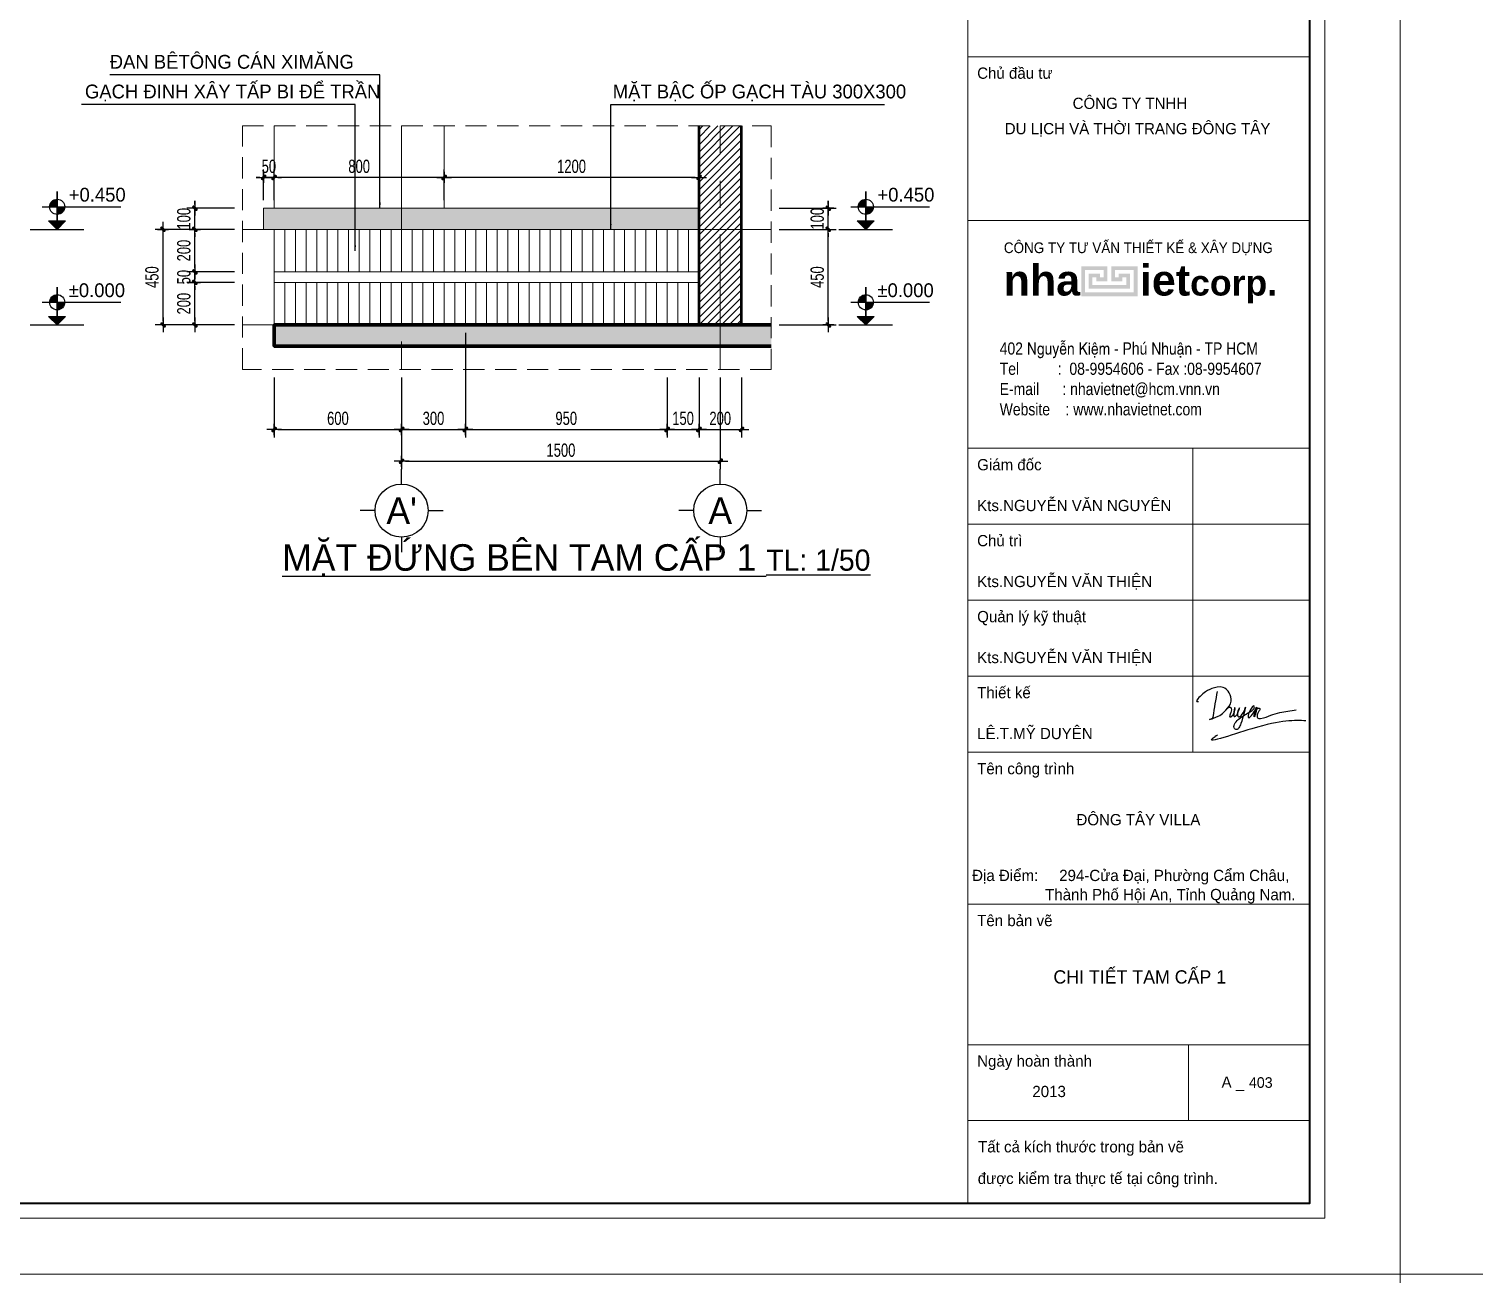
# Model space of a CAD drawing. Header units: inches. Extents: x 88947 to 296847, y 35049 to 161062.
# Drawn here: x 216142 to 222946, y 77053 to 82919 of the extents above; entities that cross this region are included whole.
import ezdxf
from ezdxf.enums import TextEntityAlignment as Align

# ---------------------------------------------------------------- set-up
doc = ezdxf.new("R2010")
doc.units = ezdxf.units.IN
doc.header["$MEASUREMENT"] = 0
doc.header["$PDMODE"] = 1
for name, pattern in [('ACAD_ISO03W100', [30, 12, -18]), ('CENTER', [50.8, 31.75, -6.35, 6.35, -6.35]), ('DASHED', [0.75, 0.5, -0.25])]:
    doc.linetypes.add(name, pattern=pattern)
doc.layers.add('$AUDIT_BAD_LAYER1', color=7, linetype='Continuous')
doc.layers.add('text', color=2, linetype='Continuous')
for name, color, linetype, lineweight in [('0.15', 175, 'Continuous', 20), ('0.4', 1, 'Continuous', 30), ('A-Dims', 145, 'Continuous', 25), ('A-Text', 30, 'Continuous', 9), ('A-Wall', 2, 'Continuous', 35), ('DIM', 7, 'Continuous', 25), ('GHICHU', 40, 'Continuous', 18), ('HACTH', 8, 'Continuous', 5), ('HATCH', 8, 'Continuous', 5), ('KHUNG 1', 6, 'Continuous', 70), ('KHUNG 2', 144, 'Continuous', 18), ('NETMANH', 192, 'Continuous', 18), ('netthay', 254, 'Continuous', 25), ('THAY', 3, 'Continuous', 18), ('TRUC', 252, 'ACAD_ISO03W100', 13), ('TUONG', 4, 'Continuous', 50)]:
    doc.layers.add(name, color=color, linetype=linetype, lineweight=lineweight)
doc.styles.add('FRANKO', font='VFRANKO.TTF')
doc.styles.add('KHUNGTEN', font='VHELVEB.TTF')
doc.styles.add('TEXT', font='VHELVCN.TTF')
doc.styles.add('VHELVEN', font='VHELVEN.TTF')
doc.styles.add('VNI-HELVE-CONDENSE', font='VNARIAL.TTF', dxfattribs={"width": 0.7})
doc.dimstyles.new('TAS-50', dxfattribs={"dimscale": 25, "dimtxt": 2.5, "dimasz": 0.7, "dimexe": 1.5, "dimexo": 1.5, "dimgap": 0.8, "dimtad": 1, "dimdec": 0, "dimzin": 3, "dimdsep": 46, "dimtxsty": 'VNI-HELVE-CONDENSE', "dimblk": 'TICK', "dimcen": 2.5, "dimclrt": 71, "dimazin": 2, "dimtfac": 0.75, "dimtdec": 0, "dimtix": 1, "dimtmove": 2, "dimatfit": 2, "dimldrblk": 'TICK123', "dimfxl": 1.5, "dimtolj": 1, "dimtzin": 0, "dimarcsym": 0})
doc.dimstyles.new('TL 50', dxfattribs={"dimscale": 50, "dimtxt": 1.25, "dimasz": 0.5, "dimexe": 1, "dimexo": 1, "dimgap": 0.5, "dimtad": 1, "dimdec": 0, "dimzin": 3, "dimdsep": 46, "dimtxsty": 'VNI-HELVE-CONDENSE', "dimblk": 'DOT', "dimcen": 2, "dimclrt": 7, "dimazin": 2, "dimtfac": 0.75, "dimtdec": 0, "dimtix": 1, "dimtmove": 2, "dimatfit": 2, "dimfxl": 1.5, "dimtolj": 1, "dimtzin": 0, "dimarcsym": 0})

# ---------------------------------------------------------------- blocks, each defined once
blk = doc.blocks.new('A$C22DF5D2D')
for points in [[(-10, 1159), (-123, 479), (-148, 421), (-212, 409), (-104, 451), (219, 660), (363, 901), (147, 1267), (-150, 1235), (-388, 1094), (-537, 889), (-506, 892)], [(255, 700), (290, 728), (339, 743), (363, 705), (341, 552), (331, 483), (357, 485), (464, 729), (431, 561), (448, 495), (513, 535), (530, 566), (588, 726), (535, 529), (559, 486), (639, 526), (747, 742), (622, 304), (565, 189), (507, 143), (444, 188), (443, 257), (521, 382), (803, 578), (926, 655), (981, 729), (981, 766), (870, 665), (831, 456), (904, 515), (1051, 736), (976, 480), (1094, 717), (1127, 703), (1105, 634), (1056, 499), (1066, 460), (1148, 442), (1421, 530), (1656, 597), (2094, 666)], [(2356, 378), (916, 165), (-61, -39), (0, 0), (-61, -39)]]:
    blk.add_spline(points, degree=3)
blk = doc.blocks.new('khung ten')
at = {"layer": '0.4'}
h = blk.add_hatch(color=256, dxfattribs=at)
h.paths.add_polyline_path([(303108, -206615), (302758, -206615), (302758, -207015), (303508, -207015), (303508, -206615), (303158, -206615), (303158, -206815), (303308, -206815), (303308, -206765), (303358, -206765), (303358, -206865), (302908, -206865), (302908, -206765), (302958, -206765), (302958, -206815), (303108, -206815)])
h.paths.add_polyline_path([(303058, -206665), (303058, -206765), (303008, -206765), (303008, -206715), (302858, -206715), (302858, -206915), (303408, -206915), (303408, -206715), (303258, -206715), (303258, -206765), (303208, -206765), (303208, -206665), (303458, -206665), (303458, -206965), (302808, -206965), (302808, -206665)], flags=16)
at = {"layer": '0.15', "ltscale": 0.7}
blk.add_line((301249, -213090), (305804, -213090), dxfattribs=at)
at = {"layer": 'A-Wall', "ltscale": 0.7}
blk.add_lwpolyline([(267204, -219099), (305804, -219099), (305804, -190799), (267204, -190799)], close=True, dxfattribs=at)
at = {"layer": 'KHUNG 2', "ltscale": 0.7}
for p, q in [((301249, -219099), (301249, -190799)), ((301249, -203826), (305804, -203826)), ((301249, -206004), (305804, -206004)), ((301249, -209041), (305804, -209041)), ((304246, -213090), (304246, -209041)), ((301249, -210053), (305804, -210053)), ((301249, -211065), (305804, -211065)), ((301249, -212078), (305804, -212078)), ((301249, -213090), (305804, -213090)), ((301249, -215115), (305804, -215115)), ((301249, -216986), (305804, -216986)), ((304185, -217998), (304185, -216986)), ((301249, -217998), (305804, -217998))]:
    blk.add_line(p, q, dxfattribs=at)
blk.add_lwpolyline([(267004, -219299), (306004, -219299), (306004, -190599), (267004, -190599)], close=True, dxfattribs=at)
at = {"layer": 'NETMANH', "ltscale": 0.7}
blk.add_lwpolyline([(265004, -220042), (307004, -220042), (307004, -190342), (265004, -190342)], close=True, dxfattribs=at)
at = {"layer": 'text', "linetype": 'Continuous', "xscale": 0.5, "yscale": 0.5, "zscale": 0.5}
blk.add_blockref('A$C22DF5D2D', (304573, -212860), dxfattribs=at)
at = {"layer": '$AUDIT_BAD_LAYER1', "color": 2, "linetype": 'Continuous', "style": 'KHUNGTEN', "width": 0.9}
blk.add_text('COÂNG TY TÖ VAÁN THIEÁT KEÁ & XAÂY DÖÏNG', height=142.53, dxfattribs=at).set_placement((303519, -206369), align=Align.MIDDLE_CENTER)
at = {"layer": '$AUDIT_BAD_LAYER1', "color": 2, "linetype": 'Continuous', "insert": (301673, -207630), "char_height": 161.97, "width": 6102.51, "attachment_point": 1, "style": 'KHUNGTEN'}
blk.add_mtext('{\\fVNI-Helve-Condense|b0|i0|c0|p2;402 Nguyeãn Kieäm - Phuù Nhuaän - TP HCM \\PTel          :  08-9954606 - Fax :08-9954607\\PE-mail      : nhavietnet@hcm.vnn.vn\\PWebsite    : www.nhavietnet.com}', dxfattribs=at)
at = {"layer": 'text', "linetype": 'Continuous', "style": 'FRANKO'}
for s, p in [('Chuû ñaàu tö', (301373, -204118)), ('COÂNG TY TNHH ', (302644, -204520)), ('DU LÒCH VAØ THÔØI TRANG ÑOÂNG TAÂY', (301740, -204857)), ('Giaùm ñoác', (301373, -209334)), ('Kts.NGUYEÃN VAÊN NGUYEÂN', (301373, -209878)), ('Chuû trì', (301373, -210346)), ('Kts.NGUYEÃN VAÊN THIEÄN', (301373, -210890)), ('Quaûn lyù kyõ thuaät', (301373, -211358)), ('Kts.NGUYEÃN VAÊN THIEÄN', (301373, -211903)), ('Thieát keá', (301373, -212370)), ('LEÂ.T.MYÕ DUYEÂN', (301373, -212915)), ('Teân coâng trình', (301373, -213383)), ('ÑOÂNG TAÂY VILLA', (302695, -214063)), ('Ñòa Ñieåm:     294-Cöûa Ñaïi, Phöôøng Caåm Chaâu, ', (301306, -214806)), ('Thaønh Phoá Hoäi An, Tænh Quaûng Nam.', (302278, -215061)), ('Teân baûn veõ ', (301373, -215407)), ('Ngaøy hoaøn thaønh', (301373, -217278)), ('A _ ', (304627, -217560)), ('2013', (302108, -217684)), ('Taát caû kích thöôùc trong baûn veõ ', (301385, -218421)), ('ñöôïc kieåm tra thöïc teá taïi coâng trình.', (301381, -218842))]:
    blk.add_text(s, height=150, dxfattribs=at).set_placement(p)
at = {"layer": 'text', "linetype": 'Continuous', "insert": (303546, -206852), "char_height": 410.12, "width": 9417.44, "attachment_point": 5, "style": 'KHUNGTEN'}
blk.add_mtext('{\\fVNI-Helve|b1|i0|c0|p2;nha     iet\\H0.8274x;corp.}', dxfattribs=at)
blk = doc.blocks.new('A$C688775B1')
h = blk.add_hatch(color=256)
h.paths.add_polyline_path([(332, 278), (332, 372, 0.414214), (239, 278)])
h.paths.add_polyline_path([(332, 278), (332, 185, 0.414214), (426, 278)])
h = blk.add_hatch(color=256)
h.paths.add_polyline_path([(434, 104), (330, 104), (330, 0)])
h.paths.add_polyline_path([(330, 104), (226, 104), (330, 0)])
for p, q in [((332, 465), (330, 0)), ((330, 0), (332, 465)), ((145, 278), (1114, 278)), ((0, 0), (660, 0)), ((330, 0), (226, 104)), ((226, 104), (434, 104)), ((330, 0), (434, 104))]:
    blk.add_line(p, q)
blk.add_circle((332, 278), 93.5)
at = {"style": 'TEXT'}
blk.add_attdef('CAO ÑOÄ', (474, 342), '', height=170, dxfattribs=at)
blk = doc.blocks.new('TICK')
at = {"layer": 'A-Dims', "color": 1}
for p, q in [((-2, 0), (2, 0)), ((0, 1.5), (0, -1.5))]:
    blk.add_line(p, q, dxfattribs=at)
at = {"layer": 'A-Dims', "color": 1, "const_width": 0.788}
blk.add_lwpolyline([(-0.33, -0.35), (0.38, 0.38)], dxfattribs=at)
at = {"layer": 'A-Dims', "color": 1, "const_width": 0.394}
for points in [[(0.24, 0.52, -0.414214), (0.52, 0.52, -1)], [(0.52, 0.52, -0.414214), (0.52, 0.24, -1)], [(-0.47, -0.21, 0.414214), (-0.47, -0.49, 1)], [(-0.47, -0.49, 0.414214), (-0.19, -0.49, 1)]]:
    blk.add_lwpolyline(points, format="xyb", dxfattribs=at)
blk = doc.blocks.new('*D1758')
at = {"layer": 'Defpoints', "color": 0}
for p in [(217296.6, 81314.7), (217896.6, 81314.7), (217896.6, 81032.2)]:
    blk.add_point(p, dxfattribs=at)
at = {"layer": 'DIM', "color": 0, "lineweight": -2}
for p, q in [((217296.6, 81277.2), (217296.6, 80994.7)), ((217896.6, 81277.2), (217896.6, 80994.7)), ((217314.1, 81032.2), (217879.1, 81032.2))]:
    blk.add_line(p, q, dxfattribs=at)
at = {"layer": 'DIM', "color": 0, "lineweight": -2, "xscale": 17.5, "yscale": 17.5, "zscale": 17.5, "rotation": 180}
blk.add_blockref('TICK', (217296.6, 81032.2), dxfattribs=at)
at = {"layer": 'DIM', "color": 0, "lineweight": -2, "xscale": 17.5, "yscale": 17.5, "zscale": 17.5}
blk.add_blockref('TICK', (217896.6, 81032.2), dxfattribs=at)
at = {"layer": 'DIM', "color": 71, "insert": (217596.6, 81084.1), "char_height": 62.5, "attachment_point": 5, "style": 'VNI-HELVE-CONDENSE'}
blk.add_mtext('\\A1;600', dxfattribs=at)
blk = doc.blocks.new('TICK123')
at = {"layer": 'A-Dims', "color": 1}
blk.add_lwpolyline([(0.05, 0, 0, 0.84, 0), (-2.11, 0, 8.4, 8.4, 0)], format="xyseb", dxfattribs=at)
blk = doc.blocks.new('*D1759')
at = {"layer": 'Defpoints', "color": 0}
for p in [(218196.6, 81524.7), (219146.6, 81314.7), (219146.6, 81032.2)]:
    blk.add_point(p, dxfattribs=at)
at = {"layer": 'DIM', "color": 0, "lineweight": -2}
for p, q in [((218196.6, 81487.2), (218196.6, 80994.7)), ((219146.6, 81277.2), (219146.6, 80994.7)), ((218214.1, 81032.2), (219129.1, 81032.2))]:
    blk.add_line(p, q, dxfattribs=at)
at = {"layer": 'DIM', "color": 0, "lineweight": -2, "xscale": 17.5, "yscale": 17.5, "zscale": 17.5, "rotation": 180}
blk.add_blockref('TICK', (218196.6, 81032.2), dxfattribs=at)
at = {"layer": 'DIM', "color": 0, "lineweight": -2, "xscale": 17.5, "yscale": 17.5, "zscale": 17.5}
blk.add_blockref('TICK', (219146.6, 81032.2), dxfattribs=at)
at = {"layer": 'DIM', "color": 71, "insert": (218671.6, 81084.1), "char_height": 62.5, "attachment_point": 5, "style": 'VNI-HELVE-CONDENSE'}
blk.add_mtext('\\A1;950', dxfattribs=at)
blk = doc.blocks.new('*D1761')
at = {"layer": 'Defpoints', "color": 0}
for p in [(219146.6, 81314.7), (219296.6, 81314.7), (219296.6, 81032.2)]:
    blk.add_point(p, dxfattribs=at)
at = {"layer": 'DIM', "color": 0, "lineweight": -2}
for p, q in [((219146.6, 81277.2), (219146.6, 80994.7)), ((219296.6, 81277.2), (219296.6, 80994.7)), ((219164.1, 81032.2), (219279.1, 81032.2))]:
    blk.add_line(p, q, dxfattribs=at)
at = {"layer": 'DIM', "color": 0, "lineweight": -2, "xscale": 17.5, "yscale": 17.5, "zscale": 17.5, "rotation": 180}
blk.add_blockref('TICK', (219146.6, 81032.2), dxfattribs=at)
at = {"layer": 'DIM', "color": 0, "lineweight": -2, "xscale": 17.5, "yscale": 17.5, "zscale": 17.5}
blk.add_blockref('TICK', (219296.6, 81032.2), dxfattribs=at)
at = {"layer": 'DIM', "color": 71, "insert": (219221.6, 81084.1), "char_height": 62.5, "attachment_point": 5, "style": 'VNI-HELVE-CONDENSE'}
blk.add_mtext('\\A1;150', dxfattribs=at)
blk = doc.blocks.new('*D1762')
at = {"layer": 'Defpoints', "color": 0}
for p in [(219296.6, 81314.7), (219496.6, 81314.7), (219496.6, 81032.2)]:
    blk.add_point(p, dxfattribs=at)
at = {"layer": 'DIM', "color": 0, "lineweight": -2}
for p, q in [((219296.6, 81277.2), (219296.6, 80994.7)), ((219496.6, 81277.2), (219496.6, 80994.7)), ((219314.1, 81032.2), (219479.1, 81032.2))]:
    blk.add_line(p, q, dxfattribs=at)
at = {"layer": 'DIM', "color": 0, "lineweight": -2, "xscale": 17.5, "yscale": 17.5, "zscale": 17.5, "rotation": 180}
blk.add_blockref('TICK', (219296.6, 81032.2), dxfattribs=at)
at = {"layer": 'DIM', "color": 0, "lineweight": -2, "xscale": 17.5, "yscale": 17.5, "zscale": 17.5}
blk.add_blockref('TICK', (219496.6, 81032.2), dxfattribs=at)
at = {"layer": 'DIM', "color": 71, "insert": (219396.6, 81084.1), "char_height": 62.5, "attachment_point": 5, "style": 'VNI-HELVE-CONDENSE'}
blk.add_mtext('\\A1;200', dxfattribs=at)
blk = doc.blocks.new('*D1763')
at = {"layer": 'Defpoints', "color": 0}
for p in [(217896.6, 81314.7), (219396.6, 81314.7), (219396.6, 80882.2)]:
    blk.add_point(p, dxfattribs=at)
at = {"layer": 'DIM', "color": 0, "lineweight": -2}
for p, q in [((217896.6, 81277.2), (217896.6, 80844.7)), ((219396.6, 81277.2), (219396.6, 80844.7)), ((217914.1, 80882.2), (219379.1, 80882.2))]:
    blk.add_line(p, q, dxfattribs=at)
at = {"layer": 'DIM', "color": 0, "lineweight": -2, "xscale": 17.5, "yscale": 17.5, "zscale": 17.5, "rotation": 180}
blk.add_blockref('TICK', (217896.6, 80882.2), dxfattribs=at)
at = {"layer": 'DIM', "color": 0, "lineweight": -2, "xscale": 17.5, "yscale": 17.5, "zscale": 17.5}
blk.add_blockref('TICK', (219396.6, 80882.2), dxfattribs=at)
at = {"layer": 'DIM', "color": 71, "insert": (218646.6, 80934.1), "char_height": 62.5, "attachment_point": 5, "style": 'VNI-HELVE-CONDENSE'}
blk.add_mtext('\\A1;1500', dxfattribs=at)
blk = doc.blocks.new('TRUCCOT')
for p, q in [((0, -140), (0, 0)), ((-250, -390), (-390, -390)), ((250, -390), (390, -390)), ((0, -640), (0, -780))]:
    blk.add_line(p, q)
blk.add_circle((0, -390), 250)
at = {"layer": 'GHICHU', "style": 'VHELVEN'}
blk.add_attdef('TRUC', text='', height=280, dxfattribs=at).set_placement((0, -390), align=Align.MIDDLE_CENTER)
blk = doc.blocks.new('*D1764')
at = {"layer": 'Defpoints', "color": 0}
for p in [(219636.9, 81974.7), (219905.4, 81974.7), (219636.9, 81524.7)]:
    blk.add_point(p, dxfattribs=at)
at = {"layer": 'DIM', "color": 0, "lineweight": -2}
for p, q in [((219674.4, 81974.7), (219942.9, 81974.7)), ((219905.4, 81542.2), (219905.4, 81957.2)), ((219674.4, 81524.7), (219942.9, 81524.7))]:
    blk.add_line(p, q, dxfattribs=at)
at = {"layer": 'DIM', "color": 0, "lineweight": -2, "xscale": 17.5, "yscale": 17.5, "zscale": 17.5}
for p, rotation in [((219905.4, 81974.7), 90), ((219905.4, 81524.7), 270)]:
    blk.add_blockref('TICK', p, dxfattribs=dict(at, rotation=rotation))
at = {"layer": 'DIM', "color": 71, "insert": (219853.5, 81749.7), "char_height": 62.5, "attachment_point": 5, "rotation": 90, "style": 'VNI-HELVE-CONDENSE'}
blk.add_mtext('\\A1;450', dxfattribs=at)
blk = doc.blocks.new('*D1765')
at = {"layer": 'Defpoints', "color": 0}
for p in [(219636.9, 82074.7), (219905.4, 82074.7), (219636.9, 81974.7)]:
    blk.add_point(p, dxfattribs=at)
at = {"layer": 'DIM', "color": 0, "lineweight": -2}
for p, q in [((219674.4, 82074.7), (219942.9, 82074.7)), ((219905.4, 82092.2), (219905.4, 82109.7)), ((219905.4, 81974.7), (219905.4, 82074.7)), ((219674.4, 81974.7), (219942.9, 81974.7)), ((219905.4, 81957.2), (219905.4, 81939.7))]:
    blk.add_line(p, q, dxfattribs=at)
at = {"layer": 'DIM', "color": 0, "lineweight": -2, "xscale": 17.5, "yscale": 17.5, "zscale": 17.5}
for p, rotation in [((219905.4, 82074.7), 270), ((219905.4, 81974.7), 90)]:
    blk.add_blockref('TICK', p, dxfattribs=dict(at, rotation=rotation))
at = {"layer": 'DIM', "color": 71, "insert": (219853.5, 82024.7), "char_height": 62.5, "attachment_point": 5, "rotation": 90, "style": 'VNI-HELVE-CONDENSE'}
blk.add_mtext('\\A1;100', dxfattribs=at)
blk = doc.blocks.new('*D1775')
at = {"layer": 'Defpoints', "color": 0}
for p in [(216923.2, 81724.7), (217146.6, 81724.7), (217146.6, 81524.7)]:
    blk.add_point(p, dxfattribs=at)
at = {"layer": 'DIM', "color": 0, "lineweight": -2}
for p, q in [((217109.1, 81724.7), (216885.7, 81724.7)), ((216923.2, 81542.2), (216923.2, 81707.2)), ((217109.1, 81524.7), (216885.7, 81524.7))]:
    blk.add_line(p, q, dxfattribs=at)
at = {"layer": 'DIM', "color": 0, "lineweight": -2, "xscale": 17.5, "yscale": 17.5, "zscale": 17.5}
for p, rotation in [((216923.2, 81724.7), 90), ((216923.2, 81524.7), 270)]:
    blk.add_blockref('TICK', p, dxfattribs=dict(at, rotation=rotation))
at = {"layer": 'DIM', "color": 71, "insert": (216871.3, 81624.7), "char_height": 62.5, "attachment_point": 5, "rotation": 90, "style": 'VNI-HELVE-CONDENSE'}
blk.add_mtext('\\A1;200', dxfattribs=at)
blk = doc.blocks.new('*D1776')
at = {"layer": 'Defpoints', "color": 0}
for p in [(216923.2, 82074.7), (217146.6, 82074.7), (217146.6, 81974.7)]:
    blk.add_point(p, dxfattribs=at)
at = {"layer": 'DIM', "color": 0, "lineweight": -2}
for p, q in [((217109.1, 82074.7), (216885.7, 82074.7)), ((216923.2, 82092.2), (216923.2, 82109.7)), ((216923.2, 81974.7), (216923.2, 82074.7)), ((217109.1, 81974.7), (216885.7, 81974.7)), ((216923.2, 81957.2), (216923.2, 81939.7))]:
    blk.add_line(p, q, dxfattribs=at)
at = {"layer": 'DIM', "color": 0, "lineweight": -2, "xscale": 17.5, "yscale": 17.5, "zscale": 17.5}
for p, rotation in [((216923.2, 82074.7), 270), ((216923.2, 81974.7), 90)]:
    blk.add_blockref('TICK', p, dxfattribs=dict(at, rotation=rotation))
at = {"layer": 'DIM', "color": 71, "insert": (216871.3, 82024.7), "char_height": 62.5, "attachment_point": 5, "rotation": 90, "style": 'VNI-HELVE-CONDENSE'}
blk.add_mtext('\\A1;100', dxfattribs=at)
blk = doc.blocks.new('*D1777')
at = {"layer": 'Defpoints', "color": 0}
for p in [(216773.2, 81974.7), (217146.6, 81974.7), (217146.6, 81524.7)]:
    blk.add_point(p, dxfattribs=at)
at = {"layer": 'DIM', "color": 0, "lineweight": -2}
for p, q in [((217109.1, 81974.7), (216735.7, 81974.7)), ((216773.2, 81542.2), (216773.2, 81957.2)), ((217109.1, 81524.7), (216735.7, 81524.7))]:
    blk.add_line(p, q, dxfattribs=at)
at = {"layer": 'DIM', "color": 0, "lineweight": -2, "xscale": 17.5, "yscale": 17.5, "zscale": 17.5}
for p, rotation in [((216773.2, 81974.7), 90), ((216773.2, 81524.7), 270)]:
    blk.add_blockref('TICK', p, dxfattribs=dict(at, rotation=rotation))
at = {"layer": 'DIM', "color": 71, "insert": (216721.3, 81749.7), "char_height": 62.5, "attachment_point": 5, "rotation": 90, "style": 'VNI-HELVE-CONDENSE'}
blk.add_mtext('\\A1;450', dxfattribs=at)
blk = doc.blocks.new('*D1792')
at = {"layer": 'Defpoints', "color": 0}
for p in [(217296.6, 82219.3), (217296.6, 82074.7), (218096.6, 82074.7)]:
    blk.add_point(p, dxfattribs=at)
at = {"layer": 'DIM', "color": 0, "lineweight": -2}
for p, q in [((217296.6, 82112.2), (217296.6, 82256.8)), ((218079.1, 82219.3), (217314.1, 82219.3)), ((218096.6, 82112.2), (218096.6, 82256.8))]:
    blk.add_line(p, q, dxfattribs=at)
at = {"layer": 'DIM', "color": 0, "lineweight": -2, "xscale": 17.5, "yscale": 17.5, "zscale": 17.5, "rotation": 180}
blk.add_blockref('TICK', (217296.6, 82219.3), dxfattribs=at)
at = {"layer": 'DIM', "color": 0, "lineweight": -2, "xscale": 17.5, "yscale": 17.5, "zscale": 17.5}
blk.add_blockref('TICK', (218096.6, 82219.3), dxfattribs=at)
at = {"layer": 'DIM', "color": 71, "insert": (217696.6, 82271.2), "char_height": 62.5, "attachment_point": 5, "style": 'VNI-HELVE-CONDENSE'}
blk.add_mtext('\\A1;800', dxfattribs=at)
blk = doc.blocks.new('*D2856')
at = {"layer": 'Defpoints', "color": 0}
for p in [(217246.6, 82219.3), (217246.6, 82074.7), (217296.6, 82074.7)]:
    blk.add_point(p, dxfattribs=at)
at = {"layer": 'DIM', "color": 0, "lineweight": -2}
for p, q in [((217229.1, 82219.3), (217211.6, 82219.3)), ((217246.6, 82112.2), (217246.6, 82256.8)), ((217296.6, 82219.3), (217246.6, 82219.3)), ((217296.6, 82112.2), (217296.6, 82256.8)), ((217314.1, 82219.3), (217331.6, 82219.3))]:
    blk.add_line(p, q, dxfattribs=at)
at = {"layer": 'DIM', "color": 0, "lineweight": -2, "xscale": 17.5, "yscale": 17.5, "zscale": 17.5}
blk.add_blockref('TICK', (217246.6, 82219.3), dxfattribs=at)
at = {"layer": 'DIM', "color": 0, "lineweight": -2, "xscale": 17.5, "yscale": 17.5, "zscale": 17.5, "rotation": 180}
blk.add_blockref('TICK', (217296.6, 82219.3), dxfattribs=at)
at = {"layer": 'DIM', "color": 71, "insert": (217271.6, 82271.2), "char_height": 62.5, "attachment_point": 5, "style": 'VNI-HELVE-CONDENSE'}
blk.add_mtext('\\A1;50', dxfattribs=at)
blk = doc.blocks.new('_Dot')
at = {"layer": 'netthay', "color": 0, "lineweight": -2}
blk.add_line((-0.5, 0), (-1, 0), dxfattribs=at)
at = {"layer": 'netthay', "color": 0, "const_width": 0.5}
blk.add_lwpolyline([(-0.25, 0, 1), (0.25, 0, 1)], format="xyb", close=True, dxfattribs=at)
blk = doc.blocks.new('*D2400')
at = {"layer": 'Defpoints', "color": 0}
for p in [(216923.2, 81774.7), (217146.6, 81774.7), (217146.6, 81724.7)]:
    blk.add_point(p, dxfattribs=at)
at = {"layer": 'DIM', "color": 0, "lineweight": -2}
for p, q in [((216923.2, 81792.2), (216923.2, 81809.7)), ((217109.1, 81774.7), (216885.7, 81774.7)), ((217109.1, 81724.7), (216885.7, 81724.7)), ((216923.2, 81724.7), (216923.2, 81774.7)), ((216923.2, 81707.2), (216923.2, 81689.7))]:
    blk.add_line(p, q, dxfattribs=at)
at = {"layer": 'DIM', "color": 0, "lineweight": -2, "xscale": 17.5, "yscale": 17.5, "zscale": 17.5}
for p, rotation in [((216923.2, 81774.7), 270), ((216923.2, 81724.7), 90)]:
    blk.add_blockref('TICK', p, dxfattribs=dict(at, rotation=rotation))
at = {"layer": 'DIM', "color": 71, "insert": (216871.3, 81749.7), "char_height": 62.5, "attachment_point": 5, "rotation": 90, "style": 'VNI-HELVE-CONDENSE'}
blk.add_mtext('\\A1;50', dxfattribs=at)
blk = doc.blocks.new('*D2401')
at = {"layer": 'Defpoints', "color": 0}
for p in [(216923.2, 81974.7), (217146.6, 81974.7), (217146.6, 81774.7)]:
    blk.add_point(p, dxfattribs=at)
at = {"layer": 'DIM', "color": 0, "lineweight": -2}
for p, q in [((217109.1, 81974.7), (216885.7, 81974.7)), ((216923.2, 81792.2), (216923.2, 81957.2)), ((217109.1, 81774.7), (216885.7, 81774.7))]:
    blk.add_line(p, q, dxfattribs=at)
at = {"layer": 'DIM', "color": 0, "lineweight": -2, "xscale": 17.5, "yscale": 17.5, "zscale": 17.5}
for p, rotation in [((216923.2, 81974.7), 90), ((216923.2, 81774.7), 270)]:
    blk.add_blockref('TICK', p, dxfattribs=dict(at, rotation=rotation))
at = {"layer": 'DIM', "color": 71, "insert": (216871.3, 81874.7), "char_height": 62.5, "attachment_point": 5, "rotation": 90, "style": 'VNI-HELVE-CONDENSE'}
blk.add_mtext('\\A1;200', dxfattribs=at)
blk = doc.blocks.new('*D2424')
at = {"layer": 'Defpoints', "color": 0}
for p in [(217896.6, 81314.7), (218196.6, 81314.7), (218196.6, 81032.2)]:
    blk.add_point(p, dxfattribs=at)
at = {"layer": 'DIM', "color": 0, "lineweight": -2}
for p, q in [((217896.6, 81277.2), (217896.6, 80994.7)), ((218196.6, 81277.2), (218196.6, 80994.7)), ((217914.1, 81032.2), (218179.1, 81032.2))]:
    blk.add_line(p, q, dxfattribs=at)
at = {"layer": 'DIM', "color": 0, "lineweight": -2, "xscale": 17.5, "yscale": 17.5, "zscale": 17.5, "rotation": 180}
blk.add_blockref('TICK', (217896.6, 81032.2), dxfattribs=at)
at = {"layer": 'DIM', "color": 0, "lineweight": -2, "xscale": 17.5, "yscale": 17.5, "zscale": 17.5}
blk.add_blockref('TICK', (218196.6, 81032.2), dxfattribs=at)
at = {"layer": 'DIM', "color": 71, "insert": (218046.6, 81084.2), "char_height": 62.5, "attachment_point": 5, "style": 'VNI-HELVE-CONDENSE'}
blk.add_mtext('\\A1;300', dxfattribs=at)
blk = doc.blocks.new('*D2463')
at = {"layer": 'Defpoints', "color": 0}
for p in [(218096.6, 82219.3), (218096.6, 82074.7), (219296.6, 82074.7)]:
    blk.add_point(p, dxfattribs=at)
at = {"layer": 'DIM', "color": 0, "lineweight": -2}
for p, q in [((218096.6, 82112.2), (218096.6, 82256.8)), ((219279.1, 82219.3), (218114.1, 82219.3)), ((219296.6, 82112.2), (219296.6, 82256.8))]:
    blk.add_line(p, q, dxfattribs=at)
at = {"layer": 'DIM', "color": 0, "lineweight": -2, "xscale": 17.5, "yscale": 17.5, "zscale": 17.5, "rotation": 180}
blk.add_blockref('TICK', (218096.6, 82219.3), dxfattribs=at)
at = {"layer": 'DIM', "color": 0, "lineweight": -2, "xscale": 17.5, "yscale": 17.5, "zscale": 17.5}
blk.add_blockref('TICK', (219296.6, 82219.3), dxfattribs=at)
at = {"layer": 'DIM', "color": 71, "insert": (218696.6, 82271.2), "char_height": 62.5, "attachment_point": 5, "style": 'VNI-HELVE-CONDENSE'}
blk.add_mtext('\\A1;1200', dxfattribs=at)

msp = doc.modelspace()

# ---------------------------------------------------------------- hatches: boundary and pattern name
at = {"layer": 'HACTH'}
h = msp.add_hatch(dxfattribs=at)
h.set_pattern_fill('ANSI31', color=256, scale=200, style=0)
h.set_pattern_definition([(45, (219296.63, 81524.734), (-17.6777, 17.6777), [])])
h.paths.add_polyline_path([(219496.6, 81974.7), (219296.6, 81974.7), (219296.6, 81524.7), (219496.6, 81524.7)])
h.paths.add_polyline_path([(219496.6, 82461.7), (219296.6, 82461.7), (219296.6, 81974.7), (219496.6, 81974.7)])
h = msp.add_hatch(dxfattribs=at)
h.set_pattern_fill('AR-SAND', color=256, scale=20, style=0)
h.set_pattern_definition([(37.5, (217246.633, 81974.725), (-1.25987, 38.53648), [0, -30.4, 0, -34, 0, -32.5]), (7.5, (217246.633, 81974.725), (35.3955, 56.4429), [0, -16.4, 0, -27.4, 0, -10.5]), (327.5, (217222.033, 81974.725), (62.28284, 0.1132), [0, -10, 0, -36, 0, -47]), (317.5, (217222.033, 81974.725), (60.1225, 17.5535), [0, -5, 0, -23.6, 0, -27])])
h.paths.add_polyline_path([(219090.6, 82074.7), (217246.6, 82074.7), (217246.6, 81974.7), (219090.6, 81974.7)])
h.paths.add_polyline_path([(219296.6, 82074.7), (219246.6, 82074.7), (219090.6, 82074.7), (219090.6, 81974.7), (219246.6, 81974.7), (219266.6, 81974.7), (219296.6, 81974.7)])
at = {"layer": 'KHUNG 1'}
h = msp.add_hatch(color=256, dxfattribs=at)
h.paths.add_polyline_path([(219636.9, 81424.7), (219636.9, 81524.7), (217896.6, 81524.7), (217896.6, 81424.7)])
h.paths.add_polyline_path([(217296.6, 81524.7), (217296.6, 81424.7), (217896.6, 81424.7), (217896.6, 81524.7)])

# ---------------------------------------------------------------- linework, layer by layer
at = {"layer": 'HACTH'}
for points in [[(217346.6, 81974.7), (217346.6, 81774.7), (217396.6, 81774.7), (217396.6, 81974.7)], [(217446.6, 81974.7), (217446.6, 81774.7), (217496.6, 81774.7), (217496.6, 81974.7)], [(217496.6, 81974.7), (217496.6, 81774.7), (217546.6, 81774.7), (217546.6, 81974.7)], [(217546.6, 81974.7), (217546.6, 81774.7), (217596.6, 81774.7), (217596.6, 81974.7)], [(217596.6, 81974.7), (217596.6, 81774.7), (217646.6, 81774.7), (217646.6, 81974.7)], [(217696.6, 81974.7), (217696.6, 81774.7), (217746.6, 81774.7), (217746.6, 81974.7)], [(217746.6, 81974.7), (217746.6, 81774.7), (217796.6, 81774.7), (217796.6, 81974.7)], [(217796.6, 81974.7), (217796.6, 81774.7), (217846.6, 81774.7), (217846.6, 81974.7)], [(217846.6, 81974.7), (217846.6, 81774.7), (217896.6, 81774.7), (217896.6, 81974.7)], [(217896.6, 81974.7), (217896.6, 81774.7), (217946.6, 81774.7), (217946.6, 81974.7)], [(217946.6, 81974.7), (217946.6, 81774.7), (217996.6, 81774.7), (217996.6, 81974.7)], [(217996.6, 81974.7), (217996.6, 81774.7), (218046.6, 81774.7), (218046.6, 81974.7)], [(218046.6, 81974.7), (218046.6, 81774.7), (218096.6, 81774.7), (218096.6, 81974.7)], [(218096.6, 81974.7), (218096.6, 81774.7), (218146.6, 81774.7), (218146.6, 81974.7)], [(218146.6, 81974.7), (218146.6, 81774.7), (218196.6, 81774.7), (218196.6, 81974.7)], [(218196.6, 81974.7), (218196.6, 81774.7), (218246.6, 81774.7), (218246.6, 81974.7)], [(218246.6, 81974.7), (218246.6, 81774.7), (218296.6, 81774.7), (218296.6, 81974.7)], [(218296.6, 81974.7), (218296.6, 81774.7), (218346.6, 81774.7), (218346.6, 81974.7)], [(218346.6, 81974.7), (218346.6, 81774.7), (218396.6, 81774.7), (218396.6, 81974.7)], [(218396.6, 81974.7), (218396.6, 81774.7), (218446.6, 81774.7), (218446.6, 81974.7)], [(218446.6, 81974.7), (218446.6, 81774.7), (218496.6, 81774.7), (218496.6, 81974.7)], [(218496.6, 81974.7), (218496.6, 81774.7), (218546.6, 81774.7), (218546.6, 81974.7)], [(218546.6, 81974.7), (218546.6, 81774.7), (218596.6, 81774.7), (218596.6, 81974.7)], [(218596.6, 81974.7), (218596.6, 81774.7), (218646.6, 81774.7), (218646.6, 81974.7)], [(218646.6, 81974.7), (218646.6, 81774.7), (218696.6, 81774.7), (218696.6, 81974.7)], [(218696.6, 81974.7), (218696.6, 81774.7), (218746.6, 81774.7), (218746.6, 81974.7)], [(218746.6, 81974.7), (218746.6, 81774.7), (218796.6, 81774.7), (218796.6, 81974.7)], [(218796.6, 81974.7), (218796.6, 81774.7), (218846.6, 81774.7), (218846.6, 81974.7)], [(218846.6, 81974.7), (218846.6, 81774.7), (218896.6, 81774.7), (218896.6, 81974.7)], [(218896.6, 81974.7), (218896.6, 81774.7), (218946.6, 81774.7), (218946.6, 81974.7)], [(218946.6, 81974.7), (218946.6, 81774.7), (218996.6, 81774.7), (218996.6, 81974.7)], [(218996.6, 81974.7), (218996.6, 81774.7), (219046.6, 81774.7), (219046.6, 81974.7)], [(219046.6, 81974.7), (219046.6, 81774.7), (219096.6, 81774.7), (219096.6, 81974.7)], [(219096.6, 81974.7), (219096.6, 81774.7), (219146.6, 81774.7), (219146.6, 81974.7)], [(219146.6, 81974.7), (219146.6, 81774.7), (219196.6, 81774.7), (219196.6, 81974.7)], [(219196.6, 81974.7), (219196.6, 81774.7), (219246.6, 81774.7), (219246.6, 81974.7)], [(217346.6, 81724.7), (217346.6, 81524.7), (217396.6, 81524.7), (217396.6, 81724.7)], [(217446.6, 81724.7), (217446.6, 81524.7), (217496.6, 81524.7), (217496.6, 81724.7)], [(217496.6, 81724.7), (217496.6, 81524.7), (217546.6, 81524.7), (217546.6, 81724.7)], [(217546.6, 81724.7), (217546.6, 81524.7), (217596.6, 81524.7), (217596.6, 81724.7)], [(217596.6, 81724.7), (217596.6, 81524.7), (217646.6, 81524.7), (217646.6, 81724.7)], [(217696.6, 81724.7), (217696.6, 81524.7), (217746.6, 81524.7), (217746.6, 81724.7)], [(217746.6, 81724.7), (217746.6, 81524.7), (217796.6, 81524.7), (217796.6, 81724.7)], [(217796.6, 81724.7), (217796.6, 81524.7), (217846.6, 81524.7), (217846.6, 81724.7)], [(217846.6, 81724.7), (217846.6, 81524.7), (217896.6, 81524.7), (217896.6, 81724.7)], [(217896.6, 81724.7), (217896.6, 81524.7), (217946.6, 81524.7), (217946.6, 81724.7)], [(217946.6, 81724.7), (217946.6, 81524.7), (217996.6, 81524.7), (217996.6, 81724.7)], [(217996.6, 81724.7), (217996.6, 81524.7), (218046.6, 81524.7), (218046.6, 81724.7)], [(218046.6, 81724.7), (218046.6, 81524.7), (218096.6, 81524.7), (218096.6, 81724.7)], [(218096.6, 81724.7), (218096.6, 81524.7), (218146.6, 81524.7), (218146.6, 81724.7)], [(218146.6, 81724.7), (218146.6, 81524.7), (218196.6, 81524.7), (218196.6, 81724.7)], [(218196.6, 81724.7), (218196.6, 81524.7), (218246.6, 81524.7), (218246.6, 81724.7)], [(218246.6, 81724.7), (218246.6, 81524.7), (218296.6, 81524.7), (218296.6, 81724.7)], [(218296.6, 81724.7), (218296.6, 81524.7), (218346.6, 81524.7), (218346.6, 81724.7)], [(218346.6, 81724.7), (218346.6, 81524.7), (218396.6, 81524.7), (218396.6, 81724.7)], [(218396.6, 81724.7), (218396.6, 81524.7), (218446.6, 81524.7), (218446.6, 81724.7)], [(218446.6, 81724.7), (218446.6, 81524.7), (218496.6, 81524.7), (218496.6, 81724.7)], [(218496.6, 81724.7), (218496.6, 81524.7), (218546.6, 81524.7), (218546.6, 81724.7)], [(218546.6, 81724.7), (218546.6, 81524.7), (218596.6, 81524.7), (218596.6, 81724.7)], [(218596.6, 81724.7), (218596.6, 81524.7), (218646.6, 81524.7), (218646.6, 81724.7)], [(218646.6, 81724.7), (218646.6, 81524.7), (218696.6, 81524.7), (218696.6, 81724.7)], [(218696.6, 81724.7), (218696.6, 81524.7), (218746.6, 81524.7), (218746.6, 81724.7)], [(218746.6, 81724.7), (218746.6, 81524.7), (218796.6, 81524.7), (218796.6, 81724.7)], [(218796.6, 81724.7), (218796.6, 81524.7), (218846.6, 81524.7), (218846.6, 81724.7)], [(218846.6, 81724.7), (218846.6, 81524.7), (218896.6, 81524.7), (218896.6, 81724.7)], [(218896.6, 81724.7), (218896.6, 81524.7), (218946.6, 81524.7), (218946.6, 81724.7)], [(218946.6, 81724.7), (218946.6, 81524.7), (218996.6, 81524.7), (218996.6, 81724.7)], [(218996.6, 81724.7), (218996.6, 81524.7), (219046.6, 81524.7), (219046.6, 81724.7)], [(219046.6, 81724.7), (219046.6, 81524.7), (219096.6, 81524.7), (219096.6, 81724.7)], [(219096.6, 81724.7), (219096.6, 81524.7), (219146.6, 81524.7), (219146.6, 81724.7)], [(219146.6, 81724.7), (219146.6, 81524.7), (219196.6, 81524.7), (219196.6, 81724.7)], [(219196.6, 81724.7), (219196.6, 81524.7), (219246.6, 81524.7), (219246.6, 81724.7)]]:
    msp.add_lwpolyline(points, close=True, dxfattribs=at)
for points in [[(217296.6, 81774.7), (219296.6, 81774.7)], [(217296.6, 81724.7), (219296.6, 81724.7)]]:
    msp.add_lwpolyline(points, dxfattribs=at)
at = {"layer": 'HATCH'}
msp.add_lwpolyline([(217146.6, 81974.7), (219636.9, 81974.7)], dxfattribs=at)
at = {"layer": 'KHUNG 1'}
msp.add_lwpolyline([(219636.9, 81424.7), (217296.6, 81424.7), (217296.6, 81524.7), (219636.9, 81524.7)], dxfattribs=at)
at = {"layer": 'KHUNG 2', "linetype": 'DASHED', "ltscale": 200}
msp.add_lwpolyline([(217146.6, 82461.7), (219636.9, 82461.7), (219636.9, 81314.7), (217146.6, 81314.7)], close=True, dxfattribs=at)
at = {"layer": 'THAY'}
for points in [[(217296.6, 82461.7), (217296.6, 82074.7)], [(218096.6, 82461.7), (218096.6, 82074.7)], [(217296.6, 81524.7), (217296.6, 81974.7), (217276.6, 81974.7), (217276.6, 81974.7), (217246.6, 81974.7), (217246.6, 82074.7), (219296.6, 82074.7)], [(217276.6, 81974.7), (219296.6, 81974.7)]]:
    msp.add_lwpolyline(points, dxfattribs=at)
at = {"layer": 'TRUC', "linetype": 'CENTER', "ltscale": 20}
for points in [[(217896.6, 82461.7), (217896.6, 81314.7)], [(219396.6, 81314.7), (219396.6, 82461.7)], [(217146.6, 81974.7), (219636.9, 81974.7)], [(217146.6, 81524.7), (219636.9, 81524.7)]]:
    msp.add_lwpolyline(points, dxfattribs=at)
at = {"layer": 'TUONG'}
for points in [[(219296.6, 81524.7), (219296.6, 81524.7), (219296.6, 82461.7)], [(219496.6, 81524.7), (219496.6, 82461.7)]]:
    msp.add_lwpolyline(points, dxfattribs=at)

# ---------------------------------------------------------------- block references
at = {"layer": 'A-Text', "xscale": 0.3535714285681024, "yscale": 0.3535714286845177, "zscale": 0.3535714286832132}
for p in [(114049.4, 154854.2), (128899.4, 154854.2), (114049.4, 144353.1)]:
    msp.add_blockref('khung ten', p, dxfattribs=at)
at = {"layer": 'DIM'}
ref = msp.add_blockref('A$C688775B1', (216148, 81974.7), dxfattribs=dict(at, xscale=0.3823529411747586, yscale=0.3823529411747586, zscale=0.3823529411764706))
ref.add_attrib('CAO ÑOÄ', '+0.450', (216329.1, 82105.5), dxfattribs={"layer": '0', "height": 65, "style": 'FRANKO'})
ref = msp.add_blockref('A$C688775B1', (219955.4, 81974.7), dxfattribs=dict(at, xscale=0.3823529411747586, yscale=0.3823529411747586, zscale=0.3823529411764706))
ref.add_attrib('CAO ÑOÄ', '+0.450', (220136.6, 82105.5), dxfattribs={"layer": '0', "height": 65, "style": 'FRANKO'})
ref = msp.add_blockref('A$C688775B1', (216148, 81524.7), dxfattribs=dict(at, xscale=0.3823529411747586, yscale=0.3823529411747586, zscale=0.3823529411764706))
ref.add_attrib('CAO ÑOÄ', '%%P0.000', (216329.1, 81655.5), dxfattribs={"layer": '0', "height": 65, "style": 'FRANKO'})
ref = msp.add_blockref('A$C688775B1', (219955.4, 81524.7), dxfattribs=dict(at, xscale=0.3823529411747586, yscale=0.3823529411747586, zscale=0.3823529411764706))
ref.add_attrib('CAO ÑOÄ', '%%P0.000', (220136.6, 81655.5), dxfattribs={"layer": '0', "height": 65, "style": 'FRANKO'})
ref = msp.add_blockref('TRUCCOT', (217896.6, 80844.7), dxfattribs=dict(at, xscale=0.5, yscale=0.5, zscale=0.5))
ref.add_attrib('TRUC', "A'", dxfattribs={"layer": 'GHICHU', "height": 125, "style": 'FRANKO'}).set_placement((217896.6, 80649.7), align=Align.MIDDLE_CENTER)
ref = msp.add_blockref('TRUCCOT', (219396.6, 80844.7), dxfattribs=dict(at, xscale=0.5, yscale=0.5, zscale=0.5))
ref.add_attrib('TRUC', 'A', dxfattribs={"layer": 'GHICHU', "height": 125, "style": 'FRANKO'}).set_placement((219396.6, 80649.7), align=Align.MIDDLE_CENTER)

# ---------------------------------------------------------------- texts
at = {"layer": 'text', "style": 'FRANKO'}
for s, height, p in [('ÑAN BEÂTOÂNG CAÙN XIMAÊNG', 65, (216522.2, 82731.4)), ('GAÏCH ÑINH XAÂY TAÁP BI ÑEÅ TRAÀN', 65, (216405.5, 82591.5)), ('MAËT BAÄC OÁP GAÏCH TAØU 300X300 ', 65, (218890.5, 82591.5)), ('CHI TIEÁT TAM CAÁP 1', 62.5, (220965.4, 78422.1)), ('403', 50, (221885.7, 77930.9))]:
    msp.add_text(s, height=height, dxfattribs=at).set_placement(p)
at = {"layer": 'text', "insert": (217334.4, 80491.6), "char_height": 125, "width": 5864.249, "attachment_point": 1, "style": 'FRANKO'}
msp.add_mtext('{\\LMAËT ÑÖÙNG BEÂN TAM CAÁP 1 \\H0.8x;TL: 1/50}', dxfattribs=at)

# ---------------------------------------------------------------- dimensions: what is measured, and where the dimension line sits
at = {"layer": 'DIM'}
for base, p1, p2, picture, middle in [((217246.6, 82219.3), (217296.6, 82074.7), (217246.6, 82074.7), '*D2856', (217271.6, 82271.2)), ((217296.6, 82219.3), (218096.6, 82074.7), (217296.6, 82074.7), '*D1792', (217696.6, 82271.2)), ((218096.6, 82219.3), (219296.6, 82074.7), (218096.6, 82074.7), '*D2463', (218696.6, 82271.2)), ((219146.6, 81032.2), (218196.6, 81524.7), (219146.6, 81314.7), '*D1759', (218671.6, 81084.1)), ((217896.6, 81032.2), (217296.6, 81314.7), (217896.6, 81314.7), '*D1758', (217596.6, 81084.1)), ((219396.6, 80882.2), (217896.6, 81314.7), (219396.6, 81314.7), '*D1763', (218646.6, 80934.1)), ((218196.6, 81032.2), (217896.6, 81314.7), (218196.6, 81314.7), '*D2424', (218046.6, 81084.2)), ((219296.6, 81032.2), (219146.6, 81314.7), (219296.6, 81314.7), '*D1761', (219221.6, 81084.1)), ((219496.6, 81032.2), (219296.6, 81314.7), (219496.6, 81314.7), '*D1762', (219396.6, 81084.1))]:
    dim = msp.add_linear_dim(base=base, p1=p1, p2=p2, dimstyle='TAS-50', dxfattribs=at)
    dim.commit()
    dim.dimension.update_dxf_attribs({"geometry": picture, "text_midpoint": middle})
for base, p1, p2, picture, middle in [((216923.2, 82074.7), (217146.6, 81974.7), (217146.6, 82074.7), '*D1776', (216871.3, 82024.7)), ((219905.4, 82074.7), (219636.9, 81974.7), (219636.9, 82074.7), '*D1765', (219853.5, 82024.7)), ((216773.2, 81974.7), (217146.6, 81524.7), (217146.6, 81974.7), '*D1777', (216721.3, 81749.7)), ((216923.2, 81974.7), (217146.6, 81774.7), (217146.6, 81974.7), '*D2401', (216871.3, 81874.7)), ((219905.4, 81974.7), (219636.9, 81524.7), (219636.9, 81974.7), '*D1764', (219853.5, 81749.7)), ((216923.2, 81774.7), (217146.6, 81724.7), (217146.6, 81774.7), '*D2400', (216871.3, 81749.7)), ((216923.2, 81724.7), (217146.6, 81524.7), (217146.6, 81724.7), '*D1775', (216871.3, 81624.7))]:
    dim = msp.add_linear_dim(base=base, p1=p1, p2=p2, angle=90, dimstyle='TAS-50', dxfattribs=at)
    dim.commit()
    dim.dimension.update_dxf_attribs({"geometry": picture, "text_midpoint": middle})

# ---------------------------------------------------------------- leaders
at = {"layer": 'HACTH'}
for points in [[(217794.7, 82074.7), (217794.7, 82702), (216522.4, 82702)], [(217678.1, 81874), (217678.1, 82562.2), (216388.7, 82562.2)], [(218881.2, 81974.7), (218881.2, 82562.2), (220170.3, 82562.2)]]:
    msp.add_leader(points, dimstyle='TL 50', override={"dimgap": 0.5, "dimtad": 0}, dxfattribs=at)

doc.saveas('drawing.dxf')
